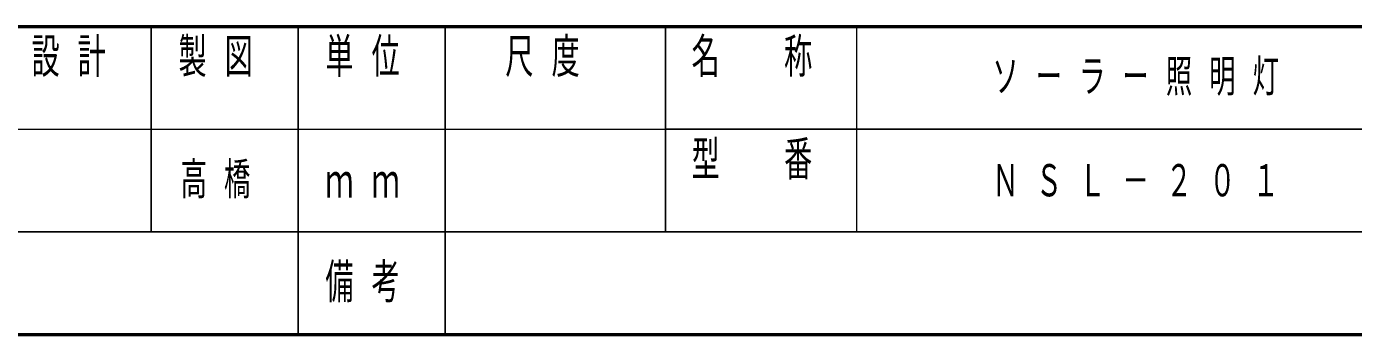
# Model space of a CAD drawing. Units: millimetres on the paper, scale 1:30. Extents: x 895 to 1260, y -330 to -40.
# Drawn here: x 1034 to 1124.3, y -297 to -276 of the extents above; entities that cross this region are included whole.
import ezdxf

# ---------------------------------------------------------------- set-up
doc = ezdxf.new("R2010")
doc.units = ezdxf.units.MM
doc.layers.add('NAKAMURA図枠', color=7, linetype='Continuous', lineweight=13)
doc.layers.add('図デ_タ99', color=7, linetype='Continuous')
doc.styles.add('ＭＳ ゴシック', font='')
doc.styles.get('ＭＳ ゴシック').set_extended_font_data('MS Gothic')

msp = doc.modelspace()

# ---------------------------------------------------------------- linework, layer by layer
at = {"layer": 'NAKAMURA図枠', "lineweight": 50}
for p, q in [((895, -276), (1260, -276)), ((895, -297), (1260, -297))]:
    msp.add_line(p, q, dxfattribs=at)
at = {"layer": 'NAKAMURA図枠', "lineweight": 25}
for p, q in [((1042.5, -276), (1042.5, -290)), ((1052.5, -276), (1052.5, -297)), ((1062.5, -276), (1062.5, -290)), ((1077.5, -276), (1077.5, -290)), ((1077.5, -283), (1190, -283)), ((1022.5, -290), (1260, -290)), ((1062.5, -290), (1062.5, -297))]:
    msp.add_line(p, q, dxfattribs=at)
at = {"layer": 'NAKAMURA図枠'}
for p, q in [((1090.5, -276), (1090.5, -290)), ((1022.5, -283), (1077.5, -283))]:
    msp.add_line(p, q, dxfattribs=at)

# ---------------------------------------------------------------- texts
at = {"layer": 'NAKAMURA図枠', "color": 4, "char_height": 2.346, "style": 'ＭＳ ゴシック'}
for s, insert, attachment_point in [('\\T1.64;\\W0.6;設計', (1037.5, -276.833), 2), ('\\T1.64;\\W0.6;製図', (1047.5, -276.833), 2), ('\\T1.64;\\W0.6;単位', (1057.5, -276.833), 2), ('\\T1.64;\\W0.6;尺度', (1069.75, -276.833), 2), ('\\T1.64;\\W0.6;名\u3000称', (1084, -276.833), 2), ('\\T1.64;\\W0.6;型\u3000番', (1084, -283.833), 2), ('\\T1.64;\\W0.6;ｍｍ', (1057.5, -286.5), 5), ('\\T1.64;\\W0.6;備考', (1057.5, -293.5), 5)]:
    msp.add_mtext(s, dxfattribs=dict(at, insert=insert, attachment_point=attachment_point))
at = {"layer": '図デ_タ99', "char_height": 2.199, "attachment_point": 4, "style": 'ＭＳ ゴシック'}
for s, insert in [('\\T1.64;\\W0.6;ソーラー照明灯', (1099.75, -279.5)), ('\\T1.64;\\W0.6;高橋', (1044.5, -286.5)), ('\\T1.64;\\W0.6;ＮＳＬ－２０１', (1099.75, -286.5))]:
    msp.add_mtext(s, dxfattribs=dict(at, insert=insert))

doc.saveas('drawing.dxf')
